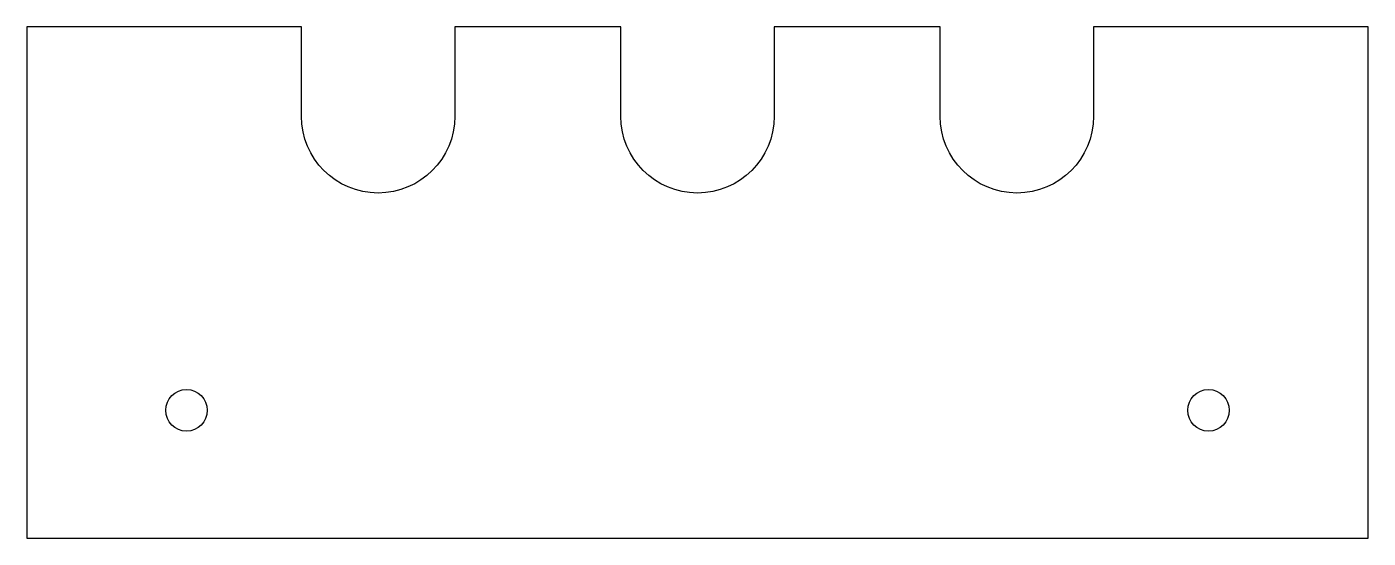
# Model space of a CAD drawing. Header units: millimetres. Extents: x 0 to 210, y 0 to 80.
import ezdxf

# ---------------------------------------------------------------- set-up
doc = ezdxf.new("R2010")
doc.units = ezdxf.units.MM
doc.layers.add('REZ', color=1, linetype='Continuous')

msp = doc.modelspace()

# ---------------------------------------------------------------- linework, layer by layer
at = {"layer": 'REZ'}
msp.add_lwpolyline([(0, 0), (210, 0), (210, 80), (167, 80), (167, 66, -1), (143, 66), (143, 80), (117, 80), (117, 66, -1), (93, 66), (93, 80), (67, 80), (67, 66, -1), (43, 66), (43, 80), (0, 80)], format="xyb", close=True, dxfattribs=at)
for centre in [(25, 20), (185, 20)]:
    msp.add_circle(centre, 3.25, dxfattribs=at)

doc.saveas('drawing.dxf')
